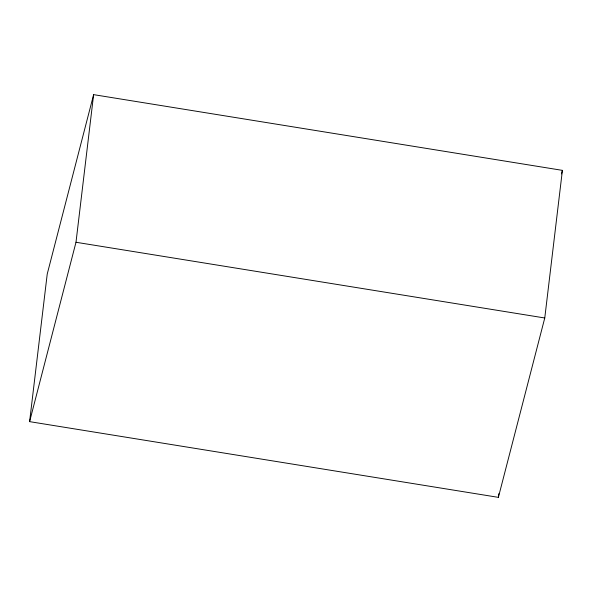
<?xml version="1.0" encoding="UTF-8"?>
<svg xmlns="http://www.w3.org/2000/svg" width="592" height="592" viewBox="0 0 592 592"><rect width="100%" height="100%" fill="white"/><g stroke="black" fill="none" stroke-linecap="round" stroke-linejoin="round"><path stroke-width="0.89" d="M29.6 421.637L47.234 274.015L93.625 94.646L562.4 170.363L544.766 317.985L498.375 497.354L29.6 421.637L75.991 242.269L93.625 94.646M498.375 497.354L498.812 493.684M561.475 173.93L562.4 170.363M75.991 242.269L544.766 317.985"/></g></svg>
